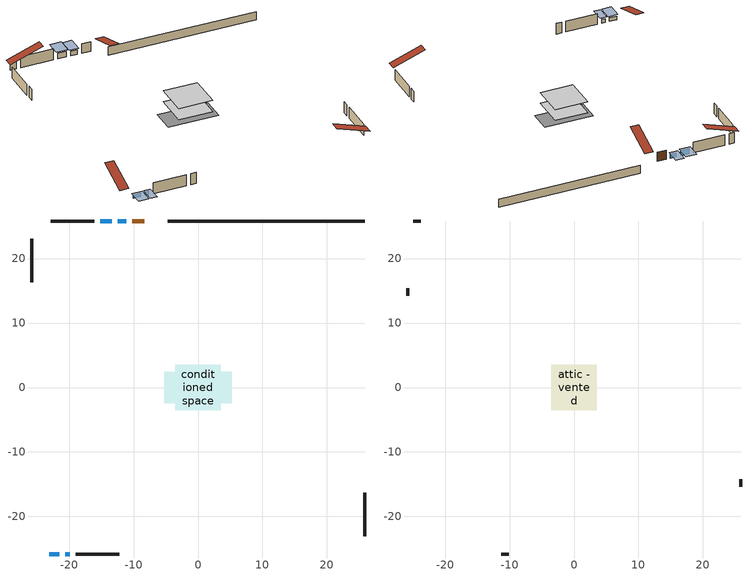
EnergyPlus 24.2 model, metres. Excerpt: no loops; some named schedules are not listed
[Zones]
conditioned space
 floor adiabatic (AdiabaticFloorConstruction): -3.54,-3.54 -3.54,3.54 3.54,3.54 3.54,-3.54 z0.61
 floor foundation (Slab1 construction): -5.21,-2.41 -5.21,2.41 5.21,2.41 5.21,-2.41 z-1.22
 wall outside (AdiabaticWallConstruction 1): -8.33,25.82 -10.2,25.82 z0.61:2.64
 wall outside (AdiabaticWallConstruction): -23.08,-25.82 -21.55,-25.82 z0.61:1.45; -11.12,25.82 -12.42,25.82 z0.61:1.58; -13.35,25.82 -15.13,25.82 z0.61:1.83; -20.62,-25.82 -19.86,-25.82 z0.61:1.47
 wall outside (Wall1 construction): -16.06,25.82 -22.81,25.82 / -18.93,-25.82 -12.18,-25.82 / -25.82,23.07 -25.82,16.32 / 25.82,-23.07 25.82,-16.32 z0.61:3.05
 wall foundation (FoundationWall1 construction): 25.82,25.82 -4.66,25.82 z-1.22:0.61
 window (WindowConstruction): -23.07,-25.82 -21.55,-25.82 z0.61:1.45
 window (WindowConstruction 1): -11.13,25.82 -12.42,25.82 z0.61:1.58
 window (WindowConstruction 2): -13.35,25.82 -15.13,25.82 z0.61:1.83
 window (WindowConstruction 3): -20.62,-25.82 -19.86,-25.82 z0.61:1.47
 door (Door): -8.33,25.82 -10.2,25.82 z0.61:2.64
 ceiling adiabatic (AdiabaticFloorConstruction): 3.54,-3.54 3.54,3.54 -3.54,3.54 -3.54,-3.54 z0.61
attic - vented
 floor to conditioned space (Floor1 construction Reversed): -3.54,-3.54 -3.54,3.54 3.54,3.54 3.54,-3.54 z3.05
 wall outside (Wall2 construction): -23.73,25.82 -24.89,25.82 / -11.25,-25.82 -10.09,-25.82 / -25.82,15.4 -25.82,14.24 / 25.82,-15.4 25.82,-14.24 z0.61:3.05
 roof outside (Roof1 construction): -7.41,25.82,3.05 -7.41,18.92,5.35 -5.59,18.92,5.35 -5.59,25.82,3.05; -24,-25.82,3.05 -24,-18.92,5.35 -25.82,-18.92,5.35 -25.82,-25.82,3.05; -25.82,24,3.05 -18.92,24,5.35 -18.92,25.82,5.35 -25.82,25.82,3.05; 25.82,-24,3.05 18.92,-24,5.35 18.92,-25.82,5.35 25.82,-25.82,3.05
shading: -21.25,-25.82 -23.37,-25.82 -23.37,-28.87 -21.25,-28.87 z1.75; -12.72,25.82 -10.83,25.82 -10.83,28.87 -12.72,28.87 z1.87; -15.43,25.82 -13.05,25.82 -13.05,28.87 -15.43,28.87 z2.13; -19.56,-25.82 -20.92,-25.82 -20.92,-28.87 -19.56,-28.87 z1.77
[Building]
Building 1: Terrain=Suburbs
[Site:Location]
Whitehorse AP_YT: Latitude {deg}=60.71; Longitude {deg}=-135.07; Time Zone {hr}=-8; Elevation {m}=706; Keep Site Location Information=Yes
[Site:GroundTemperature:Shallow]
-5.4229, -7.73249, -7.91745, -6.82143, -2.42154, 1.95786, 5.75456, 8.15968, 8.36401, 6.40785, 2.70796, -1.53709
[Site:WaterMainsTemperature]
Calculation Method=Schedule; Temperature Schedule=mains temperature schedule
[Material] Roughness=Rough; Thermal Absorptance=0.9
Name | Thickness {m} | Conductivity {W/m-K} | Density {kg/m3} | Specific Heat {J/kg-K} | Solar Absorptance | Visible Absorptance
asphalt or fiberglass shingles | 0.00635 | 0.162714 | 1121.4 | 1465.45 | 0.4 | 0.4
ceiling loosefill ins | 0.0846667 | 0.0480833 | 16.02 | 1046.75 | 0.7 | 0.7
ceiling stud and cavity | 0.1397 | 0.0934478 | 65.682 | 1177.47 | 0.7 | 0.7
concrete 4.0 in. | 0.1016 | 1.803125 | 2242.8 | 837.4 | 0.7 | 0.7
concrete 8.0 in. | 0.2032 | 1.803125 | 2242.8 | 837.4 | 0.7 | 0.7
door material | 0.04445 | 0.0451087 | 512.64 | 1214.23 | 0.7 | 0.7
exterior vertical ins | 0.0478177 | 0.029427 | 32.04 | 1214.23 | 0.7 | 0.7
floor covering | 0.0127 | 0.0433444 | 54.468 | 1339.84 | 0.6 | 0.6
floor rigid ins; wall rigid ins | 0.512978 | 0.029427 | 32.04 | 1214.23 | 0.7 | 0.7
floor stud and cavity | 0.1397 | 1.75129 | 37.0049 | 1207.88 | 0.7 | 0.7
furniture material conditioned space 1 | 0.1524 | 0.115458 | 640.8 | 1214.23 | 0.6 | 0.6
gypsum board | 0.0127 | 0.160291 | 801 | 837.4 | 0.6 | 0.6
gypsum board 1 | 0.0127 | 0.160291 | 801 | 837.4 | 0.7 | 0.7
osb sheathing 0.5 in. | 0.0127 | 0.115458 | 512.64 | 1214.23 | 0.7 | 0.7
osb sheathing 0.75 in. | 0.01905 | 0.115458 | 512.64 | 1214.23 | 0.7 | 0.7
wall stud and cavity | 0.1397 | 0.0931203 | 139.0536 | 1170.24 | 0.7 | 0.7
wall stud and cavity 1 | 0.0889 | 6.9971 | 50.32683 | 1063.81 | 0.6 | 0.6
wall stud and cavity 2 | 0.0889 | 0.380278 | 52.3479 | 1209.89 | 0.7 | 0.7
wall stud and cavity 3 | 0.0889 | 0.391764 | 83.0341 | 1211.67 | 0.7 | 0.7
wood siding | 0.0254 | 0.102417 | 544.68 | 1172.36 | 0.4 | 0.4
wood siding 1 | 0.00254 | 0.102417 | 544.68 | 1172.36 | 0.4 | 0.4
wood siding 2; wood siding 3 | 0.0254 | 0.102417 | 544.68 | 1172.36 | 0.7 | 0.7
[WindowMaterial:SimpleGlazingSystem]
Name | U-Factor {W/m2-K} | Solar Heat Gain Coefficient
WindowMaterial | 2.78222 | 0.58
WindowMaterial 1 | 2.78279 | 0.59
WindowMaterial 2 | 1.18557 | 0.41
WindowMaterial 3 | 2.77257 | 0.53
[Construction]
AdiabaticFloorConstruction: floor stud and cavity, floor rigid ins, osb sheathing 0.75 in., floor covering
AdiabaticWallConstruction: wood siding 2, wall rigid ins, wall stud and cavity 2, gypsum board
AdiabaticWallConstruction 1: wood siding 3, wall rigid ins, wall stud and cavity 2, gypsum board
Door: door material
Floor1 construction Reversed: gypsum board, ceiling stud and cavity, ceiling loosefill ins
FoundationWall1 construction: concrete 8.0 in., gypsum board 1
furniture construction conditioned space 1: furniture material conditioned space 1
PartitionWallConstruction: gypsum board, wall stud and cavity 3, gypsum board
Roof1 construction: asphalt or fiberglass shingles
Slab1 construction: concrete 4.0 in.
Wall1 construction: wood siding, osb sheathing 0.5 in., wall stud and cavity, gypsum board
Wall2 construction: wood siding 1, wall stud and cavity 1
WindowConstruction: WindowMaterial
WindowConstruction 1: WindowMaterial 1
WindowConstruction 2: WindowMaterial 2
WindowConstruction 3: WindowMaterial 3
[Zone] Multiplier=1; Part of Total Floor Area=Yes
Name | Volume {m3}
attic - vented | 18.729
conditioned space | 178.2
[Space]
Name | Zone | Volume {m3}
attic - vented 1 | attic - vented | 18.729
conditioned space 1 | conditioned space | 178.2
[ZoneInfiltration:EffectiveLeakageArea]
infil attic - vented 1: Zone or Space=attic - vented 1; Schedule=Always On Discrete; Effective Air Leakage Area {cm2}=1584.32; Stack Coefficient=0.000329475; Wind Coefficient=1.2264e-05
[ZoneMixing]
whole house fan mix: Zone or Space=attic - vented; Schedule=Always On Continuous; Design Flow Rate Calculation Method=Flow/Zone; Design Flow Rate {m3/s}=0; Source Zone or Space=conditioned space
[SurfaceProperty:ExposedFoundationPerimeter]
Slab1: Exposed Perimeter Calculation Method=TotalExposedPerimeter; Total Exposed Perimeter {m}=30.48
[InternalMass] Zone or ZoneList=conditioned space; Space or SpaceList=conditioned space 1
Name | Construction | Surface Area {m2}
furniture mass conditioned space 1 | furniture construction conditioned space 1 | 40.1601
partition wall mass | PartitionWallConstruction | 100.4
[Lights]
interior lighting: Zone or ZoneList or Space or SpaceList=conditioned space 1; Schedule=interior lighting schedule; Design Level Calculation Method=LightingLevel; Lighting Level {W}=343.2; Return Air Fraction=0; Fraction Radiant=0.6; Fraction Visible=0.2; Fraction Replaceable=1
[People]
occupants: Zone or ZoneList or Space or SpaceList=conditioned space 1; Number of People Schedule=occupants schedule; Number of People Calculation Method=People; Number of People=3; Fraction Radiant=0.314171; Sensible Heat Fraction=0.56303; Activity Level Schedule=occupants activity schedule; Carbon Dioxide Generation Rate {m3/s-W}=0; Enable ASHRAE 55 Comfort Warnings=No; Mean Radiant Temperature Calculation Type=EnclosureAveraged
[ElectricEquipment] Zone or ZoneList or Space or SpaceList=conditioned space 1; Design Level Calculation Method=EquipmentLevel
Name | Schedule | Design Level {W} | Fraction Latent | Fraction Radiant | Fraction Lost
clothes dryer | clothes dryer schedule | 140.772 | 0.015 | 0.081 | 0.85
clothes washer | clothes washer schedule | 32.1985 | 0.03 | 0.162 | 0.7
cooking range | cooking range schedule | 215.147 | 0.08 | 0.432 | 0.2
dishwasher | dishwasher schedule | 66.8632 | 0.3 | 0.18 | 0.4
fridge | fridge schedule | 72.9452 | 0 | 0.6 | 0
mech vent house fan | mech vent house fan schedule | 0 | 0 | 0 | 1
mech vent house fan cfis | mech vent house fan cfis schedule | 0 | 0 | 0 | 0
misc plug loads | misc plug loads schedule | 494.7 | 0.045 | 0.513 | 0.1
whole house fan | Always On Discrete | 0 | 0 | 0 | 1
[OtherEquipment] Zone or ZoneList or Space or SpaceList=conditioned space 1; Design Level Calculation Method=EquipmentLevel
Name | Fuel Type | Schedule | Design Level {W} | Fraction Latent | Fraction Radiant | Fraction Lost
clothes dryer 1 | Electricity | clothes dryer schedule | 0 | 0.015 | 0.081 | 0.85
cooking range 1 | Electricity | cooking range schedule | 0 | 0.08 | 0.432 | 0.2
general water use latent | None | general water use schedule | 62.594 | 1 | 0 | 0
general water use sensible | None | general water use schedule | -61.6891 | 0 | 0.6 | 0
mech vent house fan latent load | None | Always On Discrete | 0 | 1 | 0 | 0
mech vent house fan sensible load | None | Always On Discrete | 0 | 0 | 0 | 0
water heater energy adjustment1 | Electricity | Always On Discrete | 0.01 | 0 | 0 | 1
[ZoneInfiltration:DesignFlowRate] Zone or ZoneList or Space or SpaceList=conditioned space 1; Schedule=Always On Discrete; Design Flow Rate Calculation Method=Flow/Zone; Design Flow Rate {m3/s}=0
infil flow; natural vent flow; whole house fan flow
[AvailabilityManager:Scheduled]
furnace airloop Availability Manager: Schedule=Always On Discrete
[Foundation:Kiva]
Foundation Kiva 1: Initial Indoor Air Temperature {C}=18; Wall Height Above Grade {m}=0.609996; Wall Depth Below Slab {m}=0.2032; Custom Block Material Name 1=exterior vertical ins; Custom Block Depth 1 {m}=1.82999; Custom Block X Position 1 {m}=0.2159; Custom Block Z Position 1 {m}=0
[Foundation:Kiva:Settings]
Soil Conductivity {W/m-K}=0.849921; Soil Density {kg/m3}=1842.3; Soil Specific Heat {J/kg-K}=418.7; Ground Solar Absorptivity=0.9; Ground Thermal Absorptivity=0.9; Ground Surface Roughness {m}=0.03; Far-Field Width {m}=40; Deep-Ground Boundary Condition=ZeroFlux; Deep-Ground Depth {m}=40; Minimum Cell Dimension {m}=0.2; Maximum Cell Growth Coefficient=3; Simulation Timestep=Timestep
[Exterior:Lights]
exterior lighting: Schedule=exterior lighting schedule; Design Level {W}=75.6
[EnergyManagementSystem:GlobalVariable]
furnace_airloop_Fan_RTF
infil_program_Qfan
infil_program_Qinf
natural_vent_program_Qnv
natural_vent_program_Qwhf
[EnergyManagementSystem:Sensor]
Name | Output:Variable or Output:Meter Index Key | Output:Variable or Output:Meter
airflow_gain | infil flow | Infiltration Sensible Heat Gain Energy
airflow_gain_1 | natural vent flow | Infiltration Sensible Heat Gain Energy
airflow_gain_2 | whole house fan flow | Infiltration Sensible Heat Gain Energy
airflow_loss | infil flow | Infiltration Sensible Heat Loss Energy
airflow_loss_1 | natural vent flow | Infiltration Sensible Heat Loss Energy
airflow_loss_2 | whole house fan flow | Infiltration Sensible Heat Loss Energy
clg_load_cond |  | Cooling:EnergyTransfer:Zone:CONDITIONED SPACE
clg_sp_s; clg_sp_s_1 | cooling setpoint | Schedule Value
clothes_dryer_exhaust_0_sch_s | clothes dryer exhaust 0 schedule | Schedule Value
cool_season | cooling season schedule | Schedule Value
htg_load_cond |  | Heating:EnergyTransfer:Zone:CONDITIONED SPACE
htg_sp_s; htg_sp_s_1 | heating setpoint | Schedule Value
ig_ee_conv | clothes dryer | Electric Equipment Convective Heating Energy
ig_ee_conv_2 | cooking range | Electric Equipment Convective Heating Energy
ig_ee_conv_4 | fridge | Electric Equipment Convective Heating Energy
ig_ee_conv_5 | misc plug loads | Electric Equipment Convective Heating Energy
ig_ee_conv_6 | whole house fan | Electric Equipment Convective Heating Energy
ig_ee_rad | clothes dryer | Electric Equipment Radiant Heating Energy
ig_ee_rad_2 | cooking range | Electric Equipment Radiant Heating Energy
ig_ee_rad_4 | fridge | Electric Equipment Radiant Heating Energy
ig_ee_rad_5 | misc plug loads | Electric Equipment Radiant Heating Energy
ig_ee_rad_6 | whole house fan | Electric Equipment Radiant Heating Energy
ig_lgt_conv | interior lighting | Lights Convective Heating Energy
ig_lgt_rad | interior lighting | Lights Radiant Heating Energy
ig_lgt_vis | interior lighting | Lights Visible Radiation Heating Energy
ig_oe_conv | clothes dryer 1 | Other Equipment Convective Heating Energy
ig_oe_conv_1 | cooking range 1 | Other Equipment Convective Heating Energy
ig_oe_conv_2 | general water use latent | Other Equipment Convective Heating Energy
ig_oe_conv_3 | general water use sensible | Other Equipment Convective Heating Energy
ig_oe_conv_4 | water heater energy adjustment1 | Other Equipment Convective Heating Energy
ig_oe_rad | clothes dryer 1 | Other Equipment Radiant Heating Energy
ig_oe_rad_1 | cooking range 1 | Other Equipment Radiant Heating Energy
ig_oe_rad_2 | general water use latent | Other Equipment Radiant Heating Energy
ig_oe_rad_3 | general water use sensible | Other Equipment Radiant Heating Energy
ig_oe_rad_4 | water heater energy adjustment1 | Other Equipment Radiant Heating Energy
ig_ppl_conv | occupants | People Convective Heating Energy
ig_ppl_rad | occupants | People Radiant Heating Energy
im_conv | furniture mass conditioned space 1 | Surface Inside Face Convection Heat Gain Energy
im_conv_1 | partition wall mass | Surface Inside Face Convection Heat Gain Energy
im_ig | furniture mass conditioned space 1 | Surface Inside Face Internal Gains Radiation Heat Gain Energy
im_ig_1 | partition wall mass | Surface Inside Face Internal Gains Radiation Heat Gain Energy
im_lgt | furniture mass conditioned space 1 | Surface Inside Face Lights Radiation Heat Gain Energy
im_lgt_1 | partition wall mass | Surface Inside Face Lights Radiation Heat Gain Energy
im_sol | furniture mass conditioned space 1 | Surface Inside Face Solar Radiation Heat Gain Energy
im_sol_1 | partition wall mass | Surface Inside Face Solar Radiation Heat Gain Energy
im_surf | furniture mass conditioned space 1 | Surface Inside Face Net Surface Thermal Radiation Heat Gain Energy
im_surf_1 | partition wall mass | Surface Inside Face Net Surface Thermal Radiation Heat Gain Energy
mv_conv | mech vent house fan | Electric Equipment Convective Heating Energy
mv_conv_1 | mech vent house fan cfis | Electric Equipment Convective Heating Energy
mv_conv_2 | mech vent house fan latent load | Other Equipment Convective Heating Energy
mv_conv_3 | mech vent house fan sensible load | Other Equipment Convective Heating Energy
mv_rad | mech vent house fan | Electric Equipment Radiant Heating Energy
mv_rad_1 | mech vent house fan cfis | Electric Equipment Radiant Heating Energy
mv_rad_2 | mech vent house fan latent load | Other Equipment Radiant Heating Energy
mv_rad_3 | mech vent house fan sensible load | Other Equipment Radiant Heating Energy
natural_vent_s | natural vent schedule | Schedule Value
out_pb_s |  | Site Outdoor Air Barometric Pressure
out_wt_s |  | Site Outdoor Air Humidity Ratio
site_vw_s |  | Site Wind Speed
ss_back_out | Window1 | Surface Window Shortwave from Zone Back Out Window Heat Transfer Rate
ss_back_out_1 | Window2 | Surface Window Shortwave from Zone Back Out Window Heat Transfer Rate
ss_back_out_2 | Window3 | Surface Window Shortwave from Zone Back Out Window Heat Transfer Rate
ss_back_out_3 | Window4 | Surface Window Shortwave from Zone Back Out Window Heat Transfer Rate
ss_conv | Door1 | Surface Inside Face Convection Heat Gain Energy
ss_conv_1 | Window1 | Surface Inside Face Convection Heat Gain Energy
ss_conv_2 | Window2 | Surface Inside Face Convection Heat Gain Energy
ss_conv_3 | Window3 | Surface Inside Face Convection Heat Gain Energy
ss_conv_4 | Window4 | Surface Inside Face Convection Heat Gain Energy
ss_ig | Door1 | Surface Inside Face Internal Gains Radiation Heat Gain Energy
ss_ig_1 | Window1 | Surface Inside Face Internal Gains Radiation Heat Gain Energy
ss_ig_2 | Window2 | Surface Inside Face Internal Gains Radiation Heat Gain Energy
ss_ig_3 | Window3 | Surface Inside Face Internal Gains Radiation Heat Gain Energy
ss_ig_4 | Window4 | Surface Inside Face Internal Gains Radiation Heat Gain Energy
ss_lgt | Door1 | Surface Inside Face Lights Radiation Heat Gain Energy
ss_sol | Door1 | Surface Inside Face Solar Radiation Heat Gain Energy
ss_surf | Door1 | Surface Inside Face Net Surface Thermal Radiation Heat Gain Energy
ss_surf_1 | Window1 | Surface Inside Face Net Surface Thermal Radiation Heat Gain Energy
ss_surf_2 | Window2 | Surface Inside Face Net Surface Thermal Radiation Heat Gain Energy
ss_surf_3 | Window3 | Surface Inside Face Net Surface Thermal Radiation Heat Gain Energy
ss_surf_4 | Window4 | Surface Inside Face Net Surface Thermal Radiation Heat Gain Energy
ss_trans_in | Window1 | Surface Window Transmitted Solar Radiation Rate
ss_trans_in_1 | Window2 | Surface Window Transmitted Solar Radiation Rate
ss_trans_in_2 | Window3 | Surface Window Transmitted Solar Radiation Rate
ss_trans_in_3 | Window4 | Surface Window Transmitted Solar Radiation Rate
ss_trans_out | Window1 | Surface Inside Face Initial Transmitted Diffuse Transmitted Out Window Solar Radiation Rate
ss_trans_out_1 | Window2 | Surface Inside Face Initial Transmitted Diffuse Transmitted Out Window Solar Radiation Rate
ss_trans_out_2 | Window3 | Surface Inside Face Initial Transmitted Diffuse Transmitted Out Window Solar Radiation Rate
ss_trans_out_3 | Window4 | Surface Inside Face Initial Transmitted Diffuse Transmitted Out Window Solar Radiation Rate
s_conv | Floor1 | Surface Inside Face Convection Heat Gain Energy
s_conv_1 | FoundationWall1 | Surface Inside Face Convection Heat Gain Energy
s_conv_2 | inferred conditioned ceiling | Surface Inside Face Convection Heat Gain Energy
s_conv_3 | inferred conditioned floor | Surface Inside Face Convection Heat Gain Energy
s_conv_4 | Slab1 | Surface Inside Face Convection Heat Gain Energy
s_conv_5 | Wall1:0 | Surface Inside Face Convection Heat Gain Energy
s_conv_6 | Wall1:180 | Surface Inside Face Convection Heat Gain Energy
s_conv_7 | Wall1:270 | Surface Inside Face Convection Heat Gain Energy
s_conv_8 | Wall1:90 | Surface Inside Face Convection Heat Gain Energy
s_ig | Floor1 | Surface Inside Face Internal Gains Radiation Heat Gain Energy
s_ig_1 | FoundationWall1 | Surface Inside Face Internal Gains Radiation Heat Gain Energy
s_ig_2 | inferred conditioned ceiling | Surface Inside Face Internal Gains Radiation Heat Gain Energy
s_ig_3 | inferred conditioned floor | Surface Inside Face Internal Gains Radiation Heat Gain Energy
s_ig_4 | Slab1 | Surface Inside Face Internal Gains Radiation Heat Gain Energy
s_ig_5 | Wall1:0 | Surface Inside Face Internal Gains Radiation Heat Gain Energy
s_ig_6 | Wall1:180 | Surface Inside Face Internal Gains Radiation Heat Gain Energy
s_ig_7 | Wall1:270 | Surface Inside Face Internal Gains Radiation Heat Gain Energy
s_ig_8 | Wall1:90 | Surface Inside Face Internal Gains Radiation Heat Gain Energy
s_lgt | Floor1 | Surface Inside Face Lights Radiation Heat Gain Energy
s_lgt_1 | FoundationWall1 | Surface Inside Face Lights Radiation Heat Gain Energy
s_lgt_2 | inferred conditioned ceiling | Surface Inside Face Lights Radiation Heat Gain Energy
s_lgt_3 | inferred conditioned floor | Surface Inside Face Lights Radiation Heat Gain Energy
s_lgt_4 | Slab1 | Surface Inside Face Lights Radiation Heat Gain Energy
s_lgt_5 | Wall1:0 | Surface Inside Face Lights Radiation Heat Gain Energy
s_lgt_6 | Wall1:180 | Surface Inside Face Lights Radiation Heat Gain Energy
s_lgt_7 | Wall1:270 | Surface Inside Face Lights Radiation Heat Gain Energy
s_lgt_8 | Wall1:90 | Surface Inside Face Lights Radiation Heat Gain Energy
s_sol | Floor1 | Surface Inside Face Solar Radiation Heat Gain Energy
s_sol_1 | FoundationWall1 | Surface Inside Face Solar Radiation Heat Gain Energy
s_sol_2 | inferred conditioned ceiling | Surface Inside Face Solar Radiation Heat Gain Energy
s_sol_3 | inferred conditioned floor | Surface Inside Face Solar Radiation Heat Gain Energy
s_sol_4 | Slab1 | Surface Inside Face Solar Radiation Heat Gain Energy
s_sol_5 | Wall1:0 | Surface Inside Face Solar Radiation Heat Gain Energy
s_sol_6 | Wall1:180 | Surface Inside Face Solar Radiation Heat Gain Energy
s_sol_7 | Wall1:270 | Surface Inside Face Solar Radiation Heat Gain Energy
s_sol_8 | Wall1:90 | Surface Inside Face Solar Radiation Heat Gain Energy
s_surf | Floor1 | Surface Inside Face Net Surface Thermal Radiation Heat Gain Energy
s_surf_1 | FoundationWall1 | Surface Inside Face Net Surface Thermal Radiation Heat Gain Energy
s_surf_2 | inferred conditioned ceiling | Surface Inside Face Net Surface Thermal Radiation Heat Gain Energy
s_surf_3 | inferred conditioned floor | Surface Inside Face Net Surface Thermal Radiation Heat Gain Energy
s_surf_4 | Slab1 | Surface Inside Face Net Surface Thermal Radiation Heat Gain Energy
s_surf_5 | Wall1:0 | Surface Inside Face Net Surface Thermal Radiation Heat Gain Energy
s_surf_6 | Wall1:180 | Surface Inside Face Net Surface Thermal Radiation Heat Gain Energy
s_surf_7 | Wall1:270 | Surface Inside Face Net Surface Thermal Radiation Heat Gain Energy
s_surf_8 | Wall1:90 | Surface Inside Face Net Surface Thermal Radiation Heat Gain Energy
[EnergyManagementSystem:Actuator]
Name | Actuated Component Unique | Actuated Component Type | Actuated Component Control Type
fridge_schedule_act | fridge schedule | Schedule:Constant | Schedule Value
infil_flow_act | infil flow | Zone Infiltration | Air Exchange Flow Rate
mech_vent_house_fan_cfis_act | mech vent house fan cfis | ElectricEquipment | Electricity Rate
mech_vent_house_fan_latent_load_act | mech vent house fan latent load | OtherEquipment | Power Level
mech_vent_house_fan_sensible_load_act | mech vent house fan sensible load | OtherEquipment | Power Level
natural_vent_flow_act | natural vent flow | Zone Infiltration | Air Exchange Flow Rate
water_heater_ec_adj_act | water heater energy adjustment1 | OtherEquipment | Power Level
whole_house_fan_act | whole house fan | ElectricEquipment | Electricity Rate
whole_house_fan_flow_act | whole house fan flow | Zone Infiltration | Air Exchange Flow Rate
whole_house_fan_mix_act | whole house fan mix | ZoneMixing | Air Exchange Flow Rate
